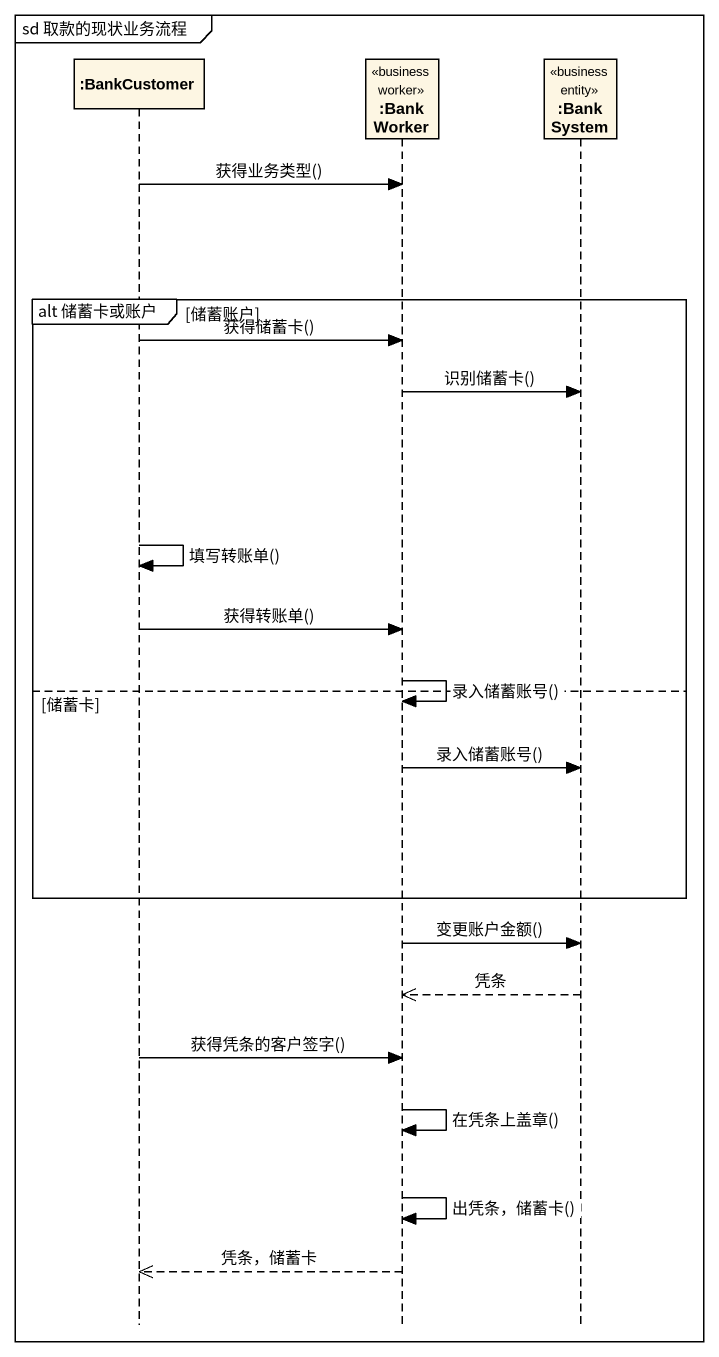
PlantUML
@startuml
mainframe sd 取款的现状业务流程
hide footbox
participant ":BankCustomer" as BankCustomer
participant ":BankWorker" as BankWorker <<business worker>>
participant ":BankSystem" as BankSystem <<business entity>>

BankCustomer -> BankWorker : 获得业务类型()
group alt 储蓄卡或账户 [储蓄账户]
  BankCustomer -> BankWorker : 获得储蓄卡()
  BankWorker -> BankSystem : 识别储蓄卡()
  BankCustomer -> BankCustomer : 填写转账单()
  BankCustomer -> BankWorker : 获得转账单()
  BankWorker -> BankWorker : 录入储蓄账号()
else 储蓄卡
  BankWorker -> BankSystem : 录入储蓄账号()
end
BankWorker -> BankSystem : 变更账户金额()
BankSystem -->> BankWorker : 凭条
BankCustomer -> BankWorker : 获得凭条的客户签字()
BankWorker -> BankWorker : 在凭条上盖章()
BankWorker -> BankWorker : 出凭条，储蓄卡()
BankWorker -->> BankCustomer : 凭条，储蓄卡
@enduml
